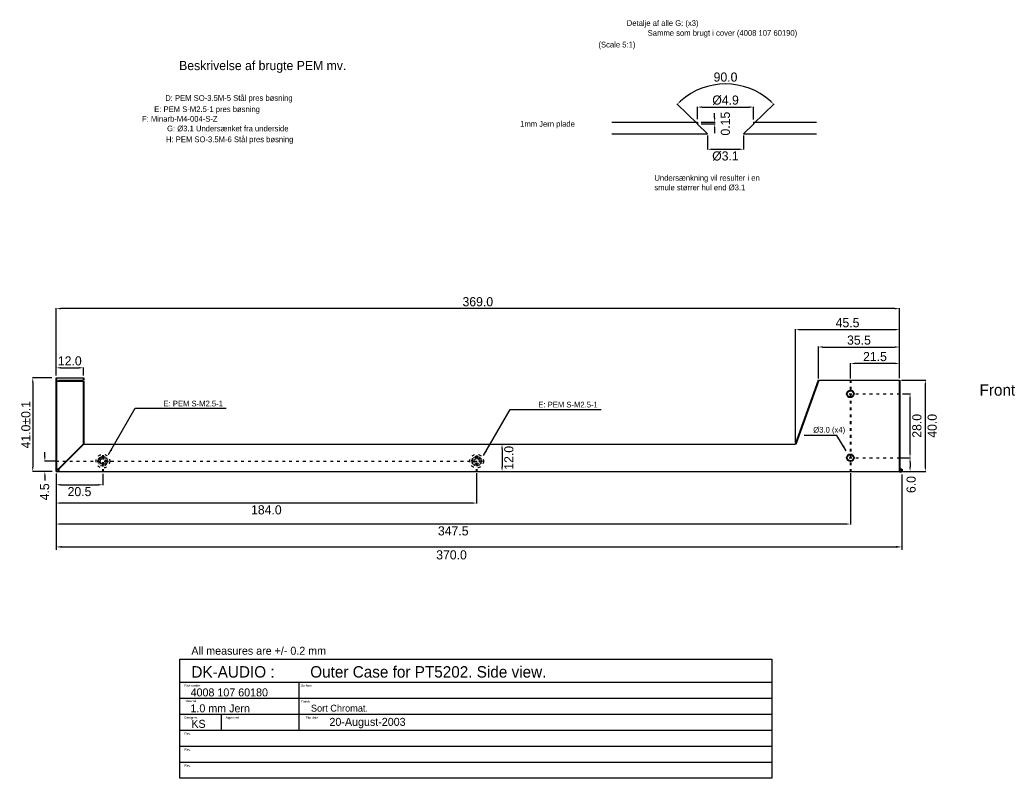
# Model space of a CAD drawing. Header units: millimetres. Extents: x 52 to 1784, y 364 to 751.
# Drawn here: x 51.8 to 487.2, y 364 to 695.9 of the extents above; entities that cross this region are included whole.
import ezdxf

# ---------------------------------------------------------------- set-up
doc = ezdxf.new("R2010")
doc.units = ezdxf.units.MM
doc.linetypes.add('ACAD_ISO03W100', pattern=[30, 12, -18])
doc.linetypes.add('HIDDEN', pattern=[0.375, 0.25, -0.125])
for name, color, linetype in [('Forplade', 4, 'Continuous'), ('Kabinet dim', 2, 'Continuous'), ('kabinet_dim', 7, 'Continuous'), ('kabinet_head', 2, 'Continuous'), ('PEM ring', 4, 'HIDDEN')]:
    doc.layers.add(name, color=color, linetype=linetype)
doc.layers.add('kabinet', color=4, linetype='Continuous', lineweight=40)
doc.dimstyles.new('DK-audio', dxfattribs={"dimtxt": 4, "dimasz": 2, "dimexe": 0.18, "dimexo": 0.0625, "dimgap": 1, "dimtad": 2, "dimdec": 1, "dimzin": 0, "dimdsep": 46, "dimtxsty": 'Standard', "dimcen": 5, "dimadec": 1, "dimazin": 0, "dimtfac": 1, "dimtdec": 1, "dimtofl": 0, "dimtmove": 2, "dimatfit": 3, "dimfxl": 0, "dimtolj": 1, "dimtzin": 0, "dimarcsym": 0})
doc.dimstyles.new('ISO-25', dxfattribs={"dimtxt": 2.5, "dimasz": 2.5, "dimexe": 1.25, "dimexo": 0.625, "dimtad": 1, "dimtxsty": 'Standard', "dimcen": 2.5, "dimadec": 0, "dimazin": 0, "dimtfac": 1, "dimtmove": 0, "dimatfit": 3, "dimfxl": 0, "dimarcsym": 0})

# ---------------------------------------------------------------- blocks, each defined once
blk = doc.blocks.new('*D58')
at = {"layer": 'DEFPOINTS', "color": 0, "ltscale": 0.1}
for p in [(67.6, 497.99), (437.6, 497.5), (437.6, 465.2)]:
    blk.add_point(p, dxfattribs=at)
at = {"layer": 'kabinet_dim', "color": 0, "lineweight": -2, "ltscale": 0.1}
for p, q in [((67.6, 497.36), (67.6, 463.95)), ((437.6, 496.88), (437.6, 463.95)), ((70.1, 465.2), (435.1, 465.2))]:
    blk.add_line(p, q, dxfattribs=at)
at = {"layer": 'kabinet_dim', "color": 0, "ltscale": 0.1}
for points in [[(70.1, 465.62), (70.1, 464.78), (67.6, 465.2)], [(435.1, 465.62), (435.1, 464.78), (437.6, 465.2)]]:
    blk.add_solid(points, dxfattribs=at)
at = {"layer": 'kabinet_dim', "color": 0, "ltscale": 0.1, "insert": (240.6, 461.7), "char_height": 4, "attachment_point": 5}
blk.add_mtext('370.0', dxfattribs=at)
blk = doc.blocks.new('*D59')
at = {"layer": 'DEFPOINTS', "color": 0, "linetype": 'Continuous', "ltscale": 0.1}
for p in [(65.8, 539.2), (57.4, 498.2), (65.9, 498.2)]:
    blk.add_point(p, dxfattribs=at)
at = {"layer": 'kabinet_dim', "color": 0, "linetype": 'Continuous', "lineweight": -2, "ltscale": 0.1}
for p, q in [((65.74, 539.2), (57.22, 539.2)), ((57.4, 537.2), (57.4, 500.2)), ((65.84, 498.2), (57.22, 498.2))]:
    blk.add_line(p, q, dxfattribs=at)
at = {"layer": 'kabinet_dim', "color": 0, "linetype": 'Continuous', "ltscale": 0.1}
for points in [[(57.07, 537.2), (57.73, 537.2), (57.4, 539.2)], [(57.07, 500.2), (57.73, 500.2), (57.4, 498.2)]]:
    blk.add_solid(points, dxfattribs=at)
at = {"layer": 'kabinet_dim', "color": 0, "linetype": 'Continuous', "ltscale": 0.1, "insert": (54.4, 518.7), "char_height": 4, "attachment_point": 5, "rotation": 90}
blk.add_mtext('\\A1;41.0±0.1', dxfattribs=at)
blk = doc.blocks.new('*D61')
at = {"layer": 'DEFPOINTS', "color": 0, "linetype": 'Continuous', "ltscale": 0.1}
for p in [(88.1, 497.3), (67.6, 496), (88.1, 492.4)]:
    blk.add_point(p, dxfattribs=at)
at = {"layer": 'kabinet_dim', "color": 0, "linetype": 'Continuous', "lineweight": -2, "ltscale": 0.1}
for p, q in [((88.1, 497.24), (88.1, 492.22)), ((67.6, 495.94), (67.6, 492.22)), ((69.6, 492.4), (86.1, 492.4))]:
    blk.add_line(p, q, dxfattribs=at)
at = {"layer": 'kabinet_dim', "color": 0, "linetype": 'Continuous', "ltscale": 0.1}
for points in [[(69.6, 492.73), (69.6, 492.07), (67.6, 492.4)], [(86.1, 492.73), (86.1, 492.07), (88.1, 492.4)]]:
    blk.add_solid(points, dxfattribs=at)
at = {"layer": 'kabinet_dim', "color": 0, "linetype": 'Continuous', "ltscale": 0.1, "insert": (77.85, 489.4), "char_height": 4, "attachment_point": 5}
blk.add_mtext('\\A1;20.5', dxfattribs=at)
blk = doc.blocks.new('*D64')
at = {"layer": 'DEFPOINTS', "color": 0, "linetype": 'Continuous', "ltscale": 0.1}
for p in [(251.6, 497.5), (67.6, 493.7), (67.6, 484.4)]:
    blk.add_point(p, dxfattribs=at)
at = {"layer": 'kabinet_dim', "color": 0, "linetype": 'Continuous', "lineweight": -2, "ltscale": 0.1}
for p, q in [((251.6, 497.44), (251.6, 484.22)), ((67.6, 493.64), (67.6, 484.22)), ((249.6, 484.4), (69.6, 484.4))]:
    blk.add_line(p, q, dxfattribs=at)
at = {"layer": 'kabinet_dim', "color": 0, "linetype": 'Continuous', "ltscale": 0.1}
for points in [[(69.6, 484.73), (69.6, 484.07), (67.6, 484.4)], [(249.6, 484.73), (249.6, 484.07), (251.6, 484.4)]]:
    blk.add_solid(points, dxfattribs=at)
at = {"layer": 'kabinet_dim', "color": 0, "linetype": 'Continuous', "ltscale": 0.1, "insert": (159.6, 481.4), "char_height": 4, "attachment_point": 5}
blk.add_mtext('\\A1;184.0', dxfattribs=at)
blk = doc.blocks.new('*D65')
at = {"layer": 'DEFPOINTS', "color": 0, "linetype": 'Continuous', "ltscale": 0.1}
for p in [(437.1, 504.2), (437.9, 498.2), (441.2, 498.2)]:
    blk.add_point(p, dxfattribs=at)
at = {"layer": 'kabinet_dim', "color": 0, "linetype": 'Continuous', "lineweight": -2, "ltscale": 0.1}
for p, q in [((437.16, 504.2), (441.38, 504.2)), ((441.2, 502.2), (441.2, 500.2)), ((437.96, 498.2), (441.38, 498.2))]:
    blk.add_line(p, q, dxfattribs=at)
at = {"layer": 'kabinet_dim', "color": 0, "linetype": 'Continuous', "ltscale": 0.1}
for points in [[(440.87, 502.2), (441.53, 502.2), (441.2, 504.2)], [(440.87, 500.2), (441.53, 500.2), (441.2, 498.2)]]:
    blk.add_solid(points, dxfattribs=at)
at = {"layer": 'kabinet_dim', "color": 0, "linetype": 'Continuous', "ltscale": 0.1, "insert": (441.7, 492.5), "char_height": 4, "attachment_point": 5, "rotation": 90}
blk.add_mtext('\\A1;6.0', dxfattribs=at)
blk = doc.blocks.new('*D66')
at = {"layer": 'DEFPOINTS', "color": 0, "linetype": 'Continuous', "ltscale": 0.1}
for p in [(415.1, 497.5), (67.6, 496.2), (67.6, 475.2)]:
    blk.add_point(p, dxfattribs=at)
at = {"layer": 'kabinet_dim', "color": 0, "linetype": 'Continuous', "lineweight": -2, "ltscale": 0.1}
for p, q in [((415.1, 497.44), (415.1, 475.02)), ((67.6, 496.14), (67.6, 475.02)), ((413.1, 475.2), (69.6, 475.2))]:
    blk.add_line(p, q, dxfattribs=at)
at = {"layer": 'kabinet_dim', "color": 0, "linetype": 'Continuous', "ltscale": 0.1}
for points in [[(69.6, 475.53), (69.6, 474.87), (67.6, 475.2)], [(413.1, 475.53), (413.1, 474.87), (415.1, 475.2)]]:
    blk.add_solid(points, dxfattribs=at)
at = {"layer": 'kabinet_dim', "color": 0, "linetype": 'Continuous', "ltscale": 0.1, "insert": (241.35, 472.2), "char_height": 4, "attachment_point": 5}
blk.add_mtext('\\A1;347.5', dxfattribs=at)
blk = doc.blocks.new('*D67')
at = {"layer": 'DEFPOINTS', "color": 0, "linetype": 'Continuous', "ltscale": 0.1}
for p in [(62.7, 502.7), (67.4, 502.7), (65.6, 498.2)]:
    blk.add_point(p, dxfattribs=at)
at = {"layer": 'kabinet_dim', "color": 0, "linetype": 'Continuous', "lineweight": -2, "ltscale": 0.1}
for p, q in [((62.7, 504.7), (62.7, 506.7)), ((67.34, 502.7), (62.52, 502.7)), ((65.54, 498.2), (62.52, 498.2)), ((62.7, 496.2), (62.7, 494.2))]:
    blk.add_line(p, q, dxfattribs=at)
at = {"layer": 'kabinet_dim', "color": 0, "linetype": 'Continuous', "ltscale": 0.1}
for points in [[(62.37, 504.7), (63.03, 504.7), (62.7, 502.7)], [(62.37, 496.2), (63.03, 496.2), (62.7, 498.2)]]:
    blk.add_solid(points, dxfattribs=at)
at = {"layer": 'kabinet_dim', "color": 0, "linetype": 'Continuous', "ltscale": 0.1, "insert": (62.6, 489.3), "char_height": 4, "attachment_point": 5, "rotation": 90}
blk.add_mtext('\\A1;4.5', dxfattribs=at)
blk = doc.blocks.new('*D68')
at = {"layer": 'DEFPOINTS', "color": 0, "linetype": 'Continuous', "ltscale": 0.1}
for p in [(437.4, 538.2), (447.9, 538.2), (439.7, 498.2)]:
    blk.add_point(p, dxfattribs=at)
at = {"layer": 'kabinet_dim', "color": 0, "linetype": 'Continuous', "lineweight": -2, "ltscale": 0.1}
for p, q in [((437.46, 538.2), (448.08, 538.2)), ((447.9, 500.2), (447.9, 536.2)), ((439.76, 498.2), (448.08, 498.2))]:
    blk.add_line(p, q, dxfattribs=at)
at = {"layer": 'kabinet_dim', "color": 0, "linetype": 'Continuous', "ltscale": 0.1}
for points in [[(447.57, 536.2), (448.23, 536.2), (447.9, 538.2)], [(447.57, 500.2), (448.23, 500.2), (447.9, 498.2)]]:
    blk.add_solid(points, dxfattribs=at)
at = {"layer": 'kabinet_dim', "color": 0, "linetype": 'Continuous', "ltscale": 0.1, "insert": (450.9, 518.2), "char_height": 4, "attachment_point": 5, "rotation": 90}
blk.add_mtext('\\A1;40.0', dxfattribs=at)
blk = doc.blocks.new('*D69')
at = {"layer": 'DEFPOINTS', "color": 0, "linetype": 'Continuous', "ltscale": 0.1}
for p in [(415.1, 545.5), (415.1, 538.8), (436.6, 539)]:
    blk.add_point(p, dxfattribs=at)
at = {"layer": 'kabinet_dim', "color": 0, "linetype": 'Continuous', "lineweight": -2, "ltscale": 0.1}
for p, q in [((415.1, 538.86), (415.1, 545.68)), ((434.6, 545.5), (417.1, 545.5)), ((436.6, 539.06), (436.6, 545.68))]:
    blk.add_line(p, q, dxfattribs=at)
at = {"layer": 'kabinet_dim', "color": 0, "linetype": 'Continuous', "ltscale": 0.1}
for points in [[(417.1, 545.83), (417.1, 545.17), (415.1, 545.5)], [(434.6, 545.83), (434.6, 545.17), (436.6, 545.5)]]:
    blk.add_solid(points, dxfattribs=at)
at = {"layer": 'kabinet_dim', "color": 0, "linetype": 'Continuous', "ltscale": 0.1, "insert": (425.85, 548.5), "char_height": 4, "attachment_point": 5}
blk.add_mtext('\\A1;21.5', dxfattribs=at)
blk = doc.blocks.new('*D70')
at = {"layer": 'DEFPOINTS', "color": 0, "linetype": 'Continuous', "ltscale": 0.1}
for p in [(436.6, 552.7), (436.6, 541.7), (401.1, 538.8)]:
    blk.add_point(p, dxfattribs=at)
at = {"layer": 'kabinet_dim', "color": 0, "linetype": 'Continuous', "lineweight": -2, "ltscale": 0.1}
for p, q in [((401.1, 538.86), (401.1, 552.88)), ((403.1, 552.7), (434.6, 552.7)), ((436.6, 541.76), (436.6, 552.88))]:
    blk.add_line(p, q, dxfattribs=at)
at = {"layer": 'kabinet_dim', "color": 0, "linetype": 'Continuous', "ltscale": 0.1}
for points in [[(403.1, 553.03), (403.1, 552.37), (401.1, 552.7)], [(434.6, 553.03), (434.6, 552.37), (436.6, 552.7)]]:
    blk.add_solid(points, dxfattribs=at)
at = {"layer": 'kabinet_dim', "color": 0, "linetype": 'Continuous', "ltscale": 0.1, "insert": (418.85, 555.7), "char_height": 4, "attachment_point": 5}
blk.add_mtext('\\A1;35.5', dxfattribs=at)
blk = doc.blocks.new('*D71')
at = {"layer": 'DEFPOINTS', "color": 0, "linetype": 'Continuous', "ltscale": 0.1}
for p in [(436.6, 560.3), (436.6, 541.2), (391.1, 510.9)]:
    blk.add_point(p, dxfattribs=at)
at = {"layer": 'kabinet_dim', "color": 0, "linetype": 'Continuous', "lineweight": -2, "ltscale": 0.1}
for p, q in [((391.1, 510.96), (391.1, 560.48)), ((393.1, 560.3), (434.6, 560.3)), ((436.6, 541.26), (436.6, 560.48))]:
    blk.add_line(p, q, dxfattribs=at)
at = {"layer": 'kabinet_dim', "color": 0, "linetype": 'Continuous', "ltscale": 0.1}
for points in [[(393.1, 560.63), (393.1, 559.97), (391.1, 560.3)], [(434.6, 560.63), (434.6, 559.97), (436.6, 560.3)]]:
    blk.add_solid(points, dxfattribs=at)
at = {"layer": 'kabinet_dim', "color": 0, "linetype": 'Continuous', "ltscale": 0.1, "insert": (413.85, 563.3), "char_height": 4, "attachment_point": 5}
blk.add_mtext('\\A1;45.5', dxfattribs=at)
blk = doc.blocks.new('*D72')
at = {"layer": 'DEFPOINTS', "color": 0, "linetype": 'Continuous', "ltscale": 0.1}
for p in [(437.8, 532.2), (441.2, 532.2), (438, 504.2)]:
    blk.add_point(p, dxfattribs=at)
at = {"layer": 'kabinet_dim', "color": 0, "linetype": 'Continuous', "lineweight": -2, "ltscale": 0.1}
for p, q in [((437.86, 532.2), (441.38, 532.2)), ((441.2, 506.2), (441.2, 530.2)), ((438.06, 504.2), (441.38, 504.2))]:
    blk.add_line(p, q, dxfattribs=at)
at = {"layer": 'kabinet_dim', "color": 0, "linetype": 'Continuous', "ltscale": 0.1}
for points in [[(440.87, 530.2), (441.53, 530.2), (441.2, 532.2)], [(440.87, 506.2), (441.53, 506.2), (441.2, 504.2)]]:
    blk.add_solid(points, dxfattribs=at)
at = {"layer": 'kabinet_dim', "color": 0, "linetype": 'Continuous', "ltscale": 0.1, "insert": (444.2, 518.2), "char_height": 4, "attachment_point": 5, "rotation": 90}
blk.add_mtext('\\A1;28.0', dxfattribs=at)
blk = doc.blocks.new('*D73')
at = {"layer": 'DEFPOINTS', "color": 0, "linetype": 'Continuous', "ltscale": 0.1}
for p in [(67.6, 569.5), (67.6, 540.2), (436.6, 540.6)]:
    blk.add_point(p, dxfattribs=at)
at = {"layer": 'kabinet_dim', "color": 0, "linetype": 'Continuous', "lineweight": -2, "ltscale": 0.1}
for p, q in [((67.6, 540.26), (67.6, 569.68)), ((434.6, 569.5), (69.6, 569.5)), ((436.6, 540.66), (436.6, 569.68))]:
    blk.add_line(p, q, dxfattribs=at)
at = {"layer": 'kabinet_dim', "color": 0, "linetype": 'Continuous', "ltscale": 0.1}
for points in [[(69.6, 569.83), (69.6, 569.17), (67.6, 569.5)], [(434.6, 569.83), (434.6, 569.17), (436.6, 569.5)]]:
    blk.add_solid(points, dxfattribs=at)
at = {"layer": 'kabinet_dim', "color": 0, "linetype": 'Continuous', "ltscale": 0.1, "insert": (252.1, 572.5), "char_height": 4, "attachment_point": 5}
blk.add_mtext('\\A1;369.0', dxfattribs=at)
blk = doc.blocks.new('*D74')
at = {"layer": 'DEFPOINTS', "color": 0, "linetype": 'Continuous', "ltscale": 0.1}
for p in [(259.9, 510.2), (259.6, 498.2), (262.7, 498.2)]:
    blk.add_point(p, dxfattribs=at)
at = {"layer": 'kabinet_dim', "color": 0, "linetype": 'Continuous', "lineweight": -2, "ltscale": 0.1}
for p, q in [((259.96, 510.2), (262.88, 510.2)), ((262.7, 508.2), (262.7, 500.2)), ((259.66, 498.2), (262.88, 498.2))]:
    blk.add_line(p, q, dxfattribs=at)
at = {"layer": 'kabinet_dim', "color": 0, "linetype": 'Continuous', "ltscale": 0.1}
for points in [[(262.37, 508.2), (263.03, 508.2), (262.7, 510.2)], [(262.37, 500.2), (263.03, 500.2), (262.7, 498.2)]]:
    blk.add_solid(points, dxfattribs=at)
at = {"layer": 'kabinet_dim', "color": 0, "linetype": 'Continuous', "ltscale": 0.1, "insert": (265.7, 504.2), "char_height": 4, "attachment_point": 5, "rotation": 90}
blk.add_mtext('\\A1;12.0', dxfattribs=at)
blk = doc.blocks.new('*D76')
at = {"layer": 'DEFPOINTS', "color": 0, "linetype": 'Continuous', "ltscale": 0.1}
for p in [(67.6, 541.2), (79.6, 543.6), (79.6, 540.1)]:
    blk.add_point(p, dxfattribs=at)
at = {"layer": 'kabinet_dim', "color": 0, "linetype": 'Continuous', "lineweight": -2, "ltscale": 0.1}
for p, q in [((67.6, 541.26), (67.6, 543.78)), ((69.6, 543.6), (77.6, 543.6)), ((79.6, 540.16), (79.6, 543.78))]:
    blk.add_line(p, q, dxfattribs=at)
at = {"layer": 'kabinet_dim', "color": 0, "linetype": 'Continuous', "ltscale": 0.1}
for points in [[(69.6, 543.93), (69.6, 543.27), (67.6, 543.6)], [(77.6, 543.93), (77.6, 543.27), (79.6, 543.6)]]:
    blk.add_solid(points, dxfattribs=at)
at = {"layer": 'kabinet_dim', "color": 0, "linetype": 'Continuous', "ltscale": 0.1, "insert": (73.6, 546.6), "char_height": 4, "attachment_point": 5}
blk.add_mtext('\\A1;12.0', dxfattribs=at)
blk = doc.blocks.new('*D187')
at = {"layer": 'DEFPOINTS', "color": 0, "linetype": 'Continuous', "ltscale": 0.1}
for p in [(368.21, 666.81), (348.22, 650.32), (372.72, 650.32), (352.57, 646.07), (368.37, 646.07)]:
    blk.add_point(p, dxfattribs=at)
at = {"layer": 'kabinet_dim', "color": 0, "linetype": 'Continuous', "lineweight": -2, "ltscale": 0.1}
for p, q in [((348.17, 650.36), (339.24, 659.09)), ((372.76, 650.36), (381.69, 659.09))]:
    blk.add_line(p, q, dxfattribs=at)
blk.add_arc((360.47, 638.35), 29.5, 48.2196, 131.7804, dxfattribs=at)
at = {"layer": 'kabinet_dim', "color": 0, "linetype": 'Continuous', "ltscale": 0.1}
for points in [[(341.05, 660.1), (340.58, 660.58), (339.37, 658.96)], [(380.35, 660.58), (379.89, 660.1), (381.56, 658.96)]]:
    blk.add_solid(points, dxfattribs=at)
at = {"layer": 'kabinet_dim', "color": 0, "linetype": 'Continuous', "ltscale": 0.1, "insert": (360.47, 670.84), "char_height": 4, "attachment_point": 5}
blk.add_mtext('\\A1;90.0', dxfattribs=at)
blk = doc.blocks.new('*D188')
at = {"layer": 'DEFPOINTS', "color": 0, "linetype": 'Continuous', "ltscale": 0.1}
for p in [(349.72, 651.07), (349.72, 650.32), (355.72, 650.32)]:
    blk.add_point(p, dxfattribs=at)
at = {"layer": 'kabinet_dim', "color": 0, "linetype": 'Continuous', "lineweight": -2, "ltscale": 0.1}
for p, q in [((355.72, 653.07), (355.72, 655.07)), ((349.78, 651.07), (355.9, 651.07)), ((349.78, 650.32), (355.9, 650.32)), ((355.72, 648.32), (355.72, 646.32))]:
    blk.add_line(p, q, dxfattribs=at)
at = {"layer": 'kabinet_dim', "color": 0, "linetype": 'Continuous', "ltscale": 0.1}
for points in [[(355.38, 653.07), (356.05, 653.07), (355.72, 651.07)], [(355.38, 648.32), (356.05, 648.32), (355.72, 650.32)]]:
    blk.add_solid(points, dxfattribs=at)
at = {"layer": 'kabinet_dim', "color": 0, "linetype": 'Continuous', "ltscale": 0.1, "insert": (360.42, 650.47), "char_height": 4, "attachment_point": 5, "rotation": 90}
blk.add_mtext('\\A1;0.15', dxfattribs=at)
blk = doc.blocks.new('*D189')
at = {"layer": 'DEFPOINTS', "color": 0, "linetype": 'Continuous', "ltscale": 0.1}
for p in [(352.57, 645.37), (368.32, 645.32), (368.32, 639.27)]:
    blk.add_point(p, dxfattribs=at)
at = {"layer": 'kabinet_dim', "color": 0, "linetype": 'Continuous', "lineweight": -2, "ltscale": 0.1}
for p, q in [((352.57, 645.3), (352.57, 639.09)), ((368.32, 645.25), (368.32, 639.09)), ((354.57, 639.27), (366.32, 639.27))]:
    blk.add_line(p, q, dxfattribs=at)
at = {"layer": 'kabinet_dim', "color": 0, "linetype": 'Continuous', "ltscale": 0.1}
for points in [[(354.57, 639.6), (354.57, 638.93), (352.57, 639.27)], [(366.32, 639.6), (366.32, 638.93), (368.32, 639.27)]]:
    blk.add_solid(points, dxfattribs=at)
at = {"layer": 'kabinet_dim', "color": 0, "linetype": 'Continuous', "ltscale": 0.1, "insert": (360.44, 636.27), "char_height": 4, "attachment_point": 5}
blk.add_mtext('\\A1;Ø3.1', dxfattribs=at)
blk = doc.blocks.new('*D190')
at = {"layer": 'DEFPOINTS', "color": 0, "linetype": 'Continuous', "ltscale": 0.1}
for p in [(372.77, 657.72), (348.22, 652.37), (372.77, 652.22)]:
    blk.add_point(p, dxfattribs=at)
at = {"layer": 'kabinet_dim', "color": 0, "linetype": 'Continuous', "lineweight": -2, "ltscale": 0.1}
for p, q in [((348.22, 652.43), (348.22, 657.9)), ((350.22, 657.72), (370.77, 657.72)), ((372.77, 652.28), (372.77, 657.9))]:
    blk.add_line(p, q, dxfattribs=at)
at = {"layer": 'kabinet_dim', "color": 0, "linetype": 'Continuous', "ltscale": 0.1}
for points in [[(350.22, 658.05), (350.22, 657.38), (348.22, 657.72)], [(370.77, 658.05), (370.77, 657.38), (372.77, 657.72)]]:
    blk.add_solid(points, dxfattribs=at)
at = {"layer": 'kabinet_dim', "color": 0, "linetype": 'Continuous', "ltscale": 0.1, "insert": (360.49, 660.72), "char_height": 4, "attachment_point": 5}
blk.add_mtext('\\A1;Ø4.9', dxfattribs=at)

msp = doc.modelspace()

# ---------------------------------------------------------------- linework, layer by layer
at = {"layer": 'Forplade', "linetype": 'Continuous', "ltscale": 0.1}
for p, q in [((310.76667, 651.06667), (348.21667, 651.06667)), ((348.21667, 651.06667), (348.21667, 650.31667)), ((348.21667, 650.31667), (352.56667, 646.06667)), ((368.36667, 646.06667), (372.71667, 650.31667)), ((372.71667, 651.06667), (400.26667, 651.06667)), ((372.71667, 651.06667), (372.71667, 650.31667)), ((310.76667, 646.06667), (352.56667, 646.06667)), ((368.36667, 646.06667), (400.26667, 646.06667)), ((67.6, 539.2), (79.6, 539.2)), ((67.6, 537.7), (79.6, 537.7)), ((68.6, 538.2), (79.6, 538.2)), ((401.1, 538.2), (436.6, 538.2)), ((79.6, 510.2), (391.1, 510.2)), ((67.6, 498.2), (436.6, 498.2))]:
    msp.add_line(p, q, dxfattribs=at)
at = {"layer": 'Forplade', "linetype": 'ACAD_ISO03W100', "ltscale": 0.1}
for p, q in [((414.5, 532.2), (436.6, 532.2)), ((67.6, 502.7), (254.2, 502.7)), ((414.5, 504.2), (436.6, 504.2))]:
    msp.add_line(p, q, dxfattribs=at)
at = {"layer": 'kabinet', "linetype": 'Continuous', "ltscale": 0.1}
for p, q in [((67.6, 539.2), (67.6, 498.2)), ((68.6, 538.2), (68.6, 537.7)), ((79.6, 539.2), (79.6, 538.2)), ((79.6, 537.7), (79.6, 510.2)), ((401.1, 538.2), (391.1, 510.2)), ((436.6, 538.2), (436.6, 498.2)), ((79.6, 510.2), (68.6, 499.2)), ((67.6, 499.2), (68.6, 499.2)), ((68.6, 499.2), (68.6, 498.2)), ((436.6, 499.2), (437.6, 499.2)), ((436.6, 498.2), (437.6, 498.2)), ((437.6, 499.2), (437.6, 498.2))]:
    msp.add_line(p, q, dxfattribs=at)
at = {"layer": 'kabinet', "linetype": 'ACAD_ISO03W100', "ltscale": 0.1}
for p, q in [((415.1, 538.2), (415.1, 498.2)), ((88.1, 505.3), (88.1, 498.2)), ((251.6, 505.2), (251.6, 498.2))]:
    msp.add_line(p, q, dxfattribs=at)
at = {"layer": 'kabinet', "linetype": 'Continuous', "ltscale": 0.1}
for centre in [(415.1, 532.2), (415.1, 504.2)]:
    msp.add_circle(centre, 1.5, dxfattribs=at)
at = {"layer": 'kabinet', "linetype": 'HIDDEN', "ltscale": 0.1}
for centre, radius in [((88.1, 502.71962), 2), ((88.1, 502.71962), 1.25), ((251.6, 502.7649), 2), ((251.6, 502.7649), 1.25)]:
    msp.add_circle(centre, radius, dxfattribs=at)
at = {"layer": 'kabinet_head'}
for p, q in [((121.79168, 416), (380.75327, 416)), ((121.79168, 364), (121.79168, 416)), ((380.75327, 416), (380.75327, 364)), ((380.75327, 364), (121.79168, 364))]:
    msp.add_line(p, q, dxfattribs=at)
at = {"layer": 'kabinet_head', "color": 2}
for p, q in [((121.79168, 406), (380.75327, 406)), ((173.79168, 406), (173.79168, 399)), ((121.79168, 399), (380.75327, 399)), ((173.79168, 399), (173.79168, 392)), ((121.79168, 392), (380.75327, 392)), ((139.79168, 392), (139.79168, 385)), ((173.79168, 392), (173.79168, 385)), ((121.79168, 385), (380.75327, 385)), ((121.79168, 378), (380.75327, 378)), ((121.79168, 371), (380.75327, 371))]:
    msp.add_line(p, q, dxfattribs=at)
at = {"layer": 'PEM ring', "linetype": 'ACAD_ISO03W100', "ltscale": 0.1}
for centre in [(88.1, 502.71962), (251.6, 502.7649)]:
    msp.add_circle(centre, 3, dxfattribs=at)

# ---------------------------------------------------------------- texts
at = {"layer": 'Kabinet dim', "ltscale": 0.1, "insert": (194.56667, 672.7), "char_height": 4, "attachment_point": 9}
msp.add_mtext('Beskrivelse af brugte PEM mv.', dxfattribs=at)
at = {"layer": 'Kabinet dim', "char_height": 2.5, "attachment_point": 9}
for s, insert in [('D: PEM SO-3.5M-5 Stål pres bøsning', (171.08333, 659.7)), ('E: PEM S-M2.5-1 pres bøsning', (156.78333, 654.8)), ('F: Minarb-M4-004-S-Z', (138.25, 651.3)), ('G: Ø3.1 Undersænket fra underside', (169.3, 647)), ('H: PEM SO-3.5M-6 Stål pres bøsning', (171.41667, 641.6))]:
    msp.add_mtext(s, dxfattribs=dict(at, insert=insert))
at = {"layer": 'kabinet_dim'}
msp.add_text('Front', height=5, dxfattribs=at).set_placement((471.6, 531.4))
at = {"layer": 'kabinet_dim', "char_height": 2.5}
for s, insert, attachment_point in [('Detalje af alle G: (x3)', (348.66667, 692.5), 9), ('Samme som brugt i cover (4008 107 60190)', (391.83333, 688.16667), 9), ('(Scale 5:1)', (321.05, 683.06667), 9), ('1mm Jern plade', (294.58333, 648.36667), 9), ('Undersænkning vil resulter i en \\Psmule størrer hul end Ø3.1', (329.35, 627.96667), 1), ('E: PEM S-M2.5-1', (140.6, 526.6605), 9), ('E: PEM S-M2.5-1', (304.6, 526.2), 9), ('Ø3.0 (x4)', (412.8, 516.1), 6)]:
    msp.add_mtext(s, dxfattribs=dict(at, insert=insert, attachment_point=attachment_point))
at = {"layer": 'kabinet_head', "color": 2}
for s, p in [('All measures are +/- 0.2 mm', (126.79168, 418)), ('4008 107 60180', (126.46203, 399.76441)), ('1.0 mm Jern', (126.39168, 392.8)), ('KS', (126.79168, 386)), ('20-August-2003', (187.2, 386.86667))]:
    msp.add_text(s, height=3.5, dxfattribs=at).set_placement(p)
at = {"layer": 'kabinet_head'}
for s, height, p in [('DK-AUDIO :', 5, (126.79168, 408)), ('Outer Case for PT5202. Side view.', 5, (178.79168, 408)), ('Sort Chromat.', 3, (179.09168, 393.1))]:
    msp.add_text(s, height=height, dxfattribs=at).set_placement(p)
at = {"layer": 'kabinet_head', "color": 7}
for s, p in [('Partnumber', (123.79168, 404)), ('Surface', (174.79168, 404)), ('Material', (123.99168, 397.3)), ('Finish', (174.79168, 397)), ('Designer.', (123.79168, 390)), ('Approved', (141.79168, 390)), ('Plot date', (176.79168, 390)), ('Rev.', (123.79168, 383)), ('Rev.', (123.79168, 376)), ('Rev.', (123.79168, 369))]:
    msp.add_text(s, height=1, dxfattribs=at).set_placement(p)

# ---------------------------------------------------------------- dimensions: what is measured, and where the dimension line sits
at = {"layer": 'kabinet_dim', "linetype": 'Continuous', "ltscale": 0.1}
dim = msp.add_angular_dim_2l(base=(368.21097, 666.8087), line1=((368.36667, 646.06667), (372.71667, 650.31667)), line2=((348.21667, 650.31667), (352.56667, 646.06667)), text='90.0', dimstyle='DK-audio', dxfattribs=at)
dim.commit()
dim.dimension.update_dxf_attribs({"geometry": '*D187', "text_midpoint": (360.46667, 670.84353)})
for base, p1, p2, text, picture, middle in [((372.76667, 657.71667), (348.21667, 652.36667), (372.76667, 652.21667), 'Ø4.9', '*D190', (360.49167, 660.71667)), ((368.31667, 639.26667), (352.56667, 645.36667), (368.31667, 645.31667), 'Ø3.1', '*D189', (360.44167, 636.26667))]:
    dim = msp.add_linear_dim(base=base, p1=p1, p2=p2, text=text, dimstyle='DK-audio', dxfattribs=at)
    dim.commit()
    dim.dimension.update_dxf_attribs({"geometry": picture, "text_midpoint": middle})
dim = msp.add_linear_dim(base=(355.71667, 650.31667), p1=(349.71667, 651.06667), p2=(349.71667, 650.31667), angle=90, text='0.15', dimstyle='DK-audio', dxfattribs=at)
dim.commit()
dim.dimension.update_dxf_attribs({"geometry": '*D188', "text_midpoint": (360.41667, 650.46667), "dimtype": 160})
for base, p1, p2, picture, middle in [((67.6, 569.5), (436.6, 540.6), (67.6, 540.2), '*D73', (252.1, 572.5)), ((436.6, 560.3), (391.1, 510.9), (436.6, 541.2), '*D71', (413.85, 563.3)), ((436.6, 552.7), (401.1, 538.8), (436.6, 541.7), '*D70', (418.85, 555.7)), ((79.6, 543.6), (67.6, 541.2), (79.6, 540.1), '*D76', (73.6, 546.6)), ((415.1, 545.5), (436.6, 539), (415.1, 538.8), '*D69', (425.85, 548.5)), ((67.6, 484.4), (251.6, 497.5), (67.6, 493.7), '*D64', (159.6, 481.4)), ((67.6, 475.2), (415.1, 497.5), (67.6, 496.2), '*D66', (241.35, 472.2)), ((88.1, 492.4), (67.6, 496), (88.1, 497.3), '*D61', (77.85, 489.4))]:
    dim = msp.add_linear_dim(base=base, p1=p1, p2=p2, dimstyle='DK-audio', dxfattribs=at)
    dim.commit()
    dim.dimension.update_dxf_attribs({"geometry": picture, "text_midpoint": middle})
dim = msp.add_linear_dim(base=(57.4, 498.2), p1=(65.8, 539.2), p2=(65.9, 498.2), angle=90, dimstyle='DK-audio', override={"dimgap": 1, "dimtol": 1, "dimlim": 0, "dimtp": 0.1, "dimtm": 0.1}, dxfattribs=at)
dim.commit()
dim.dimension.update_dxf_attribs({"geometry": '*D59', "text_midpoint": (54.4, 518.7)})
for base, p1, p2, picture, middle in [((447.9, 538.2), (439.7, 498.2), (437.4, 538.2), '*D68', (450.9, 518.2)), ((441.2, 532.2), (438, 504.2), (437.8, 532.2), '*D72', (444.2, 518.2)), ((262.7, 498.2), (259.9, 510.2), (259.6, 498.2), '*D74', (265.7, 504.2))]:
    dim = msp.add_linear_dim(base=base, p1=p1, p2=p2, angle=90, dimstyle='DK-audio', dxfattribs=at)
    dim.commit()
    dim.dimension.update_dxf_attribs({"geometry": picture, "text_midpoint": middle})
for base, p1, p2, picture, middle in [((62.7, 502.7), (65.6, 498.2), (67.4, 502.7), '*D67', (62.6, 489.3)), ((441.2, 498.2), (437.1, 504.2), (437.9, 498.2), '*D65', (441.7, 492.5))]:
    dim = msp.add_linear_dim(base=base, p1=p1, p2=p2, angle=90, dimstyle='DK-audio', dxfattribs=at)
    dim.commit()
    dim.dimension.update_dxf_attribs({"geometry": picture, "text_midpoint": middle, "dimtype": 160})
at = {"layer": 'kabinet_dim'}
dim = msp.add_linear_dim(base=(437.6, 465.2), p1=(67.6, 497.98769), p2=(437.6, 497.5), text='370.0', dimstyle='ISO-25', override={"dimtxt": 4, "dimgap": 1, "dimdec": 4, "dimtxsty": 'Standard', "dimtmove": 2}, dxfattribs=at)
dim.commit()
dim.dimension.update_dxf_attribs({"geometry": '*D58', "text_midpoint": (240.6, 461.7), "dimtype": 160})

# ---------------------------------------------------------------- leaders
at = {"layer": 'kabinet_dim', "annotation_type": 0, "has_hookline": 1}
for points, hookline_direction, text_width in [([(90.6, 505.6605), (102.2, 525.8605), (142, 525.8605)], 0, 32.5), ([(254.6, 505.2), (266.2, 525.4), (306, 525.4)], 0, 32.5), ([(413.3, 507.3), (409.1, 513.9), (394.9, 513.9)], 1, 17.91667)]:
    msp.add_leader(points, dimstyle='ISO-25', override={"dimgap": 0.625, "dimtad": 0}, dxfattribs=dict(at, hookline_direction=hookline_direction, text_width=text_width))

doc.saveas('drawing.dxf')
